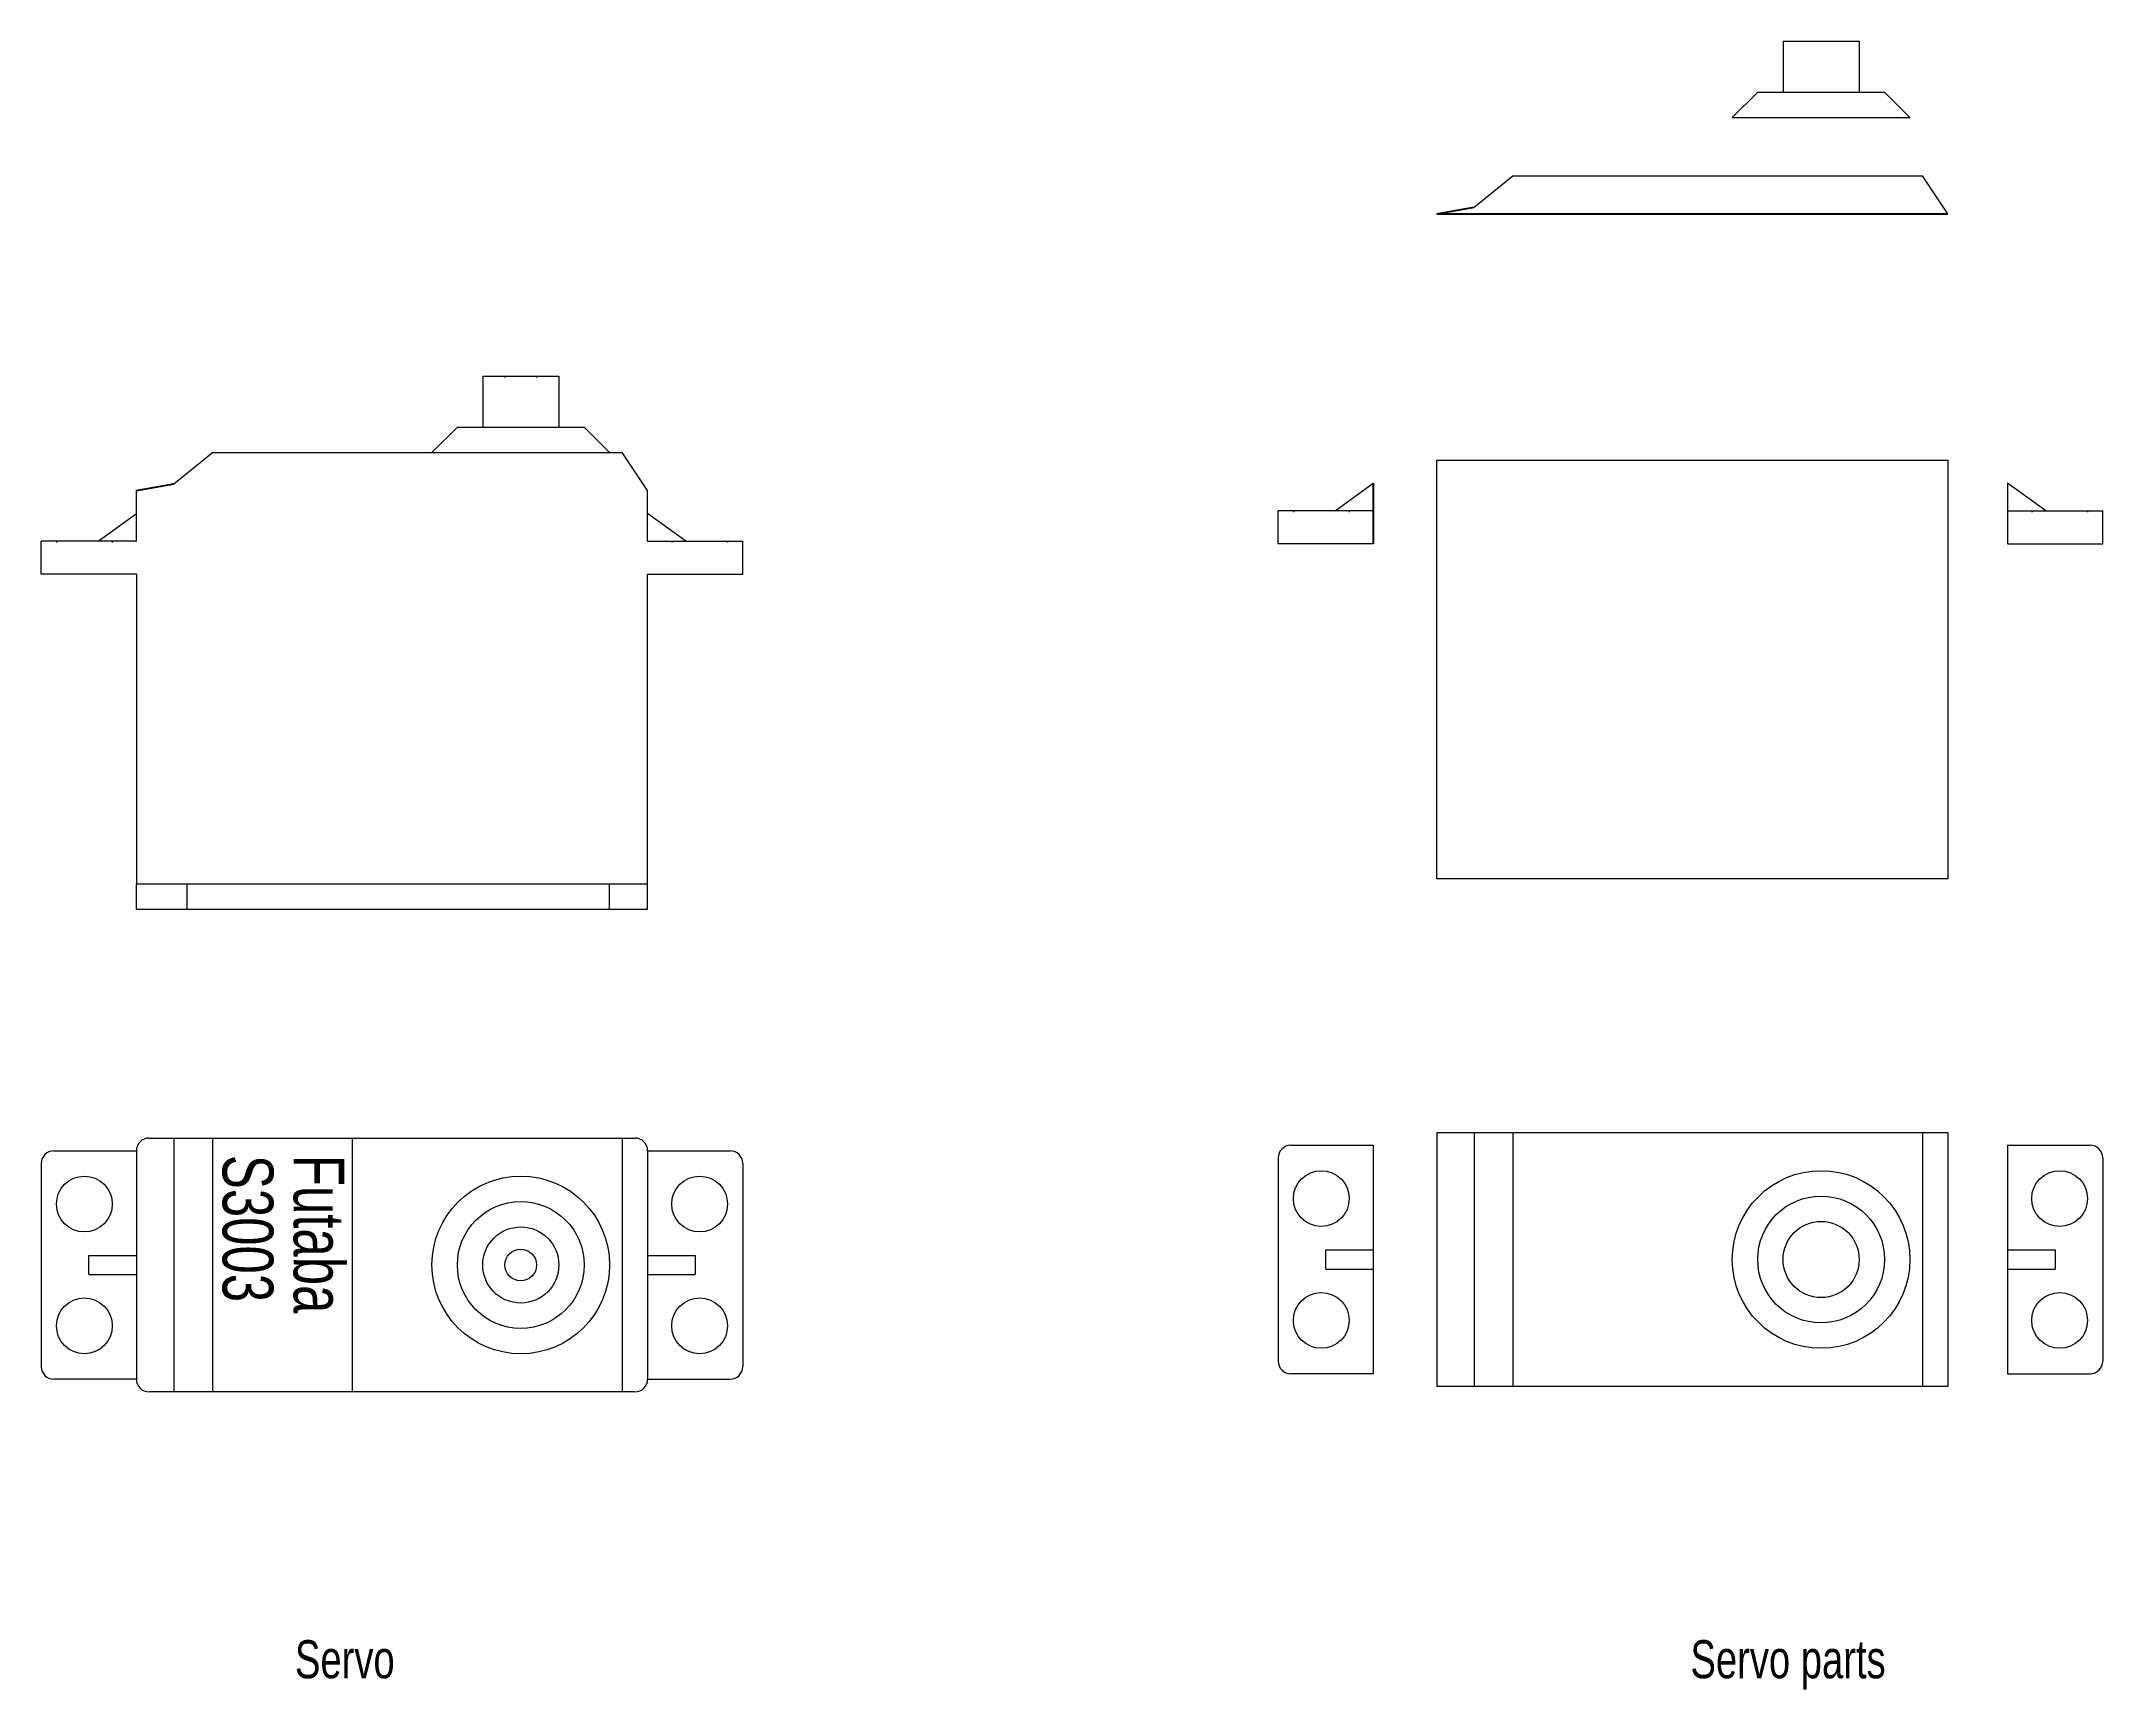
# Model space of a CAD drawing. Header units: millimetres. Extents: x 10 to 172, y -4 to 126.
import ezdxf

# ---------------------------------------------------------------- set-up
doc = ezdxf.new("R2010")
doc.units = ezdxf.units.MM
doc.linetypes.add('DOT', pattern=[6.35, 0, -6.35])
doc.layers.get('0').update_dxf_attribs({"linetype": 'CONTINUOUS'})
doc.layers.add('body', color=7, linetype='CONTINUOUS', lineweight=0)
doc.layers.add('text', color=7, linetype='CONTINUOUS', lineweight=0)
doc.styles.get("Standard").update_dxf_attribs({"font": 'txt', "width": 0.75})

msp = doc.modelspace()

# ---------------------------------------------------------------- linework, layer by layer
at = {"color": 7, "linetype": 'CONTINUOUS', "lineweight": 0}
for p, q in [((147.3, 126), (153.3, 126)), ((147.3, 126), (147.3, 122)), ((153.3, 126), (153.3, 122)), ((145.3, 122), (143.3, 120)), ((145.3, 122), (155.3, 122)), ((155.3, 122), (157.3, 120)), ((122.954351, 112.921356), (126, 115.4)), ((126, 115.4), (158.3, 115.4)), ((160.3, 112.4), (158.3, 115.4)), ((44.8, 99.6), (50.8, 99.6)), ((44.8, 99.6), (44.8, 95.6)), ((50.8, 99.6), (50.8, 95.6)), ((42.8, 95.6), (40.8, 93.6)), ((42.8, 95.6), (52.8, 95.6)), ((52.8, 95.6), (54.8, 93.6)), ((20.454351, 91.121356), (23.5, 93.6)), ((23.5, 93.6), (55.8, 93.6)), ((57.8, 90.6), (55.8, 93.6)), ((112, 89), (115, 91.179781)), ((168, 89), (165, 91.179781)), ((17.5, 86.6), (17.5, 90.6)), ((57.8, 86.6), (57.8, 90.6)), ((14.5, 86.6), (17.5, 88.779781)), ((60.8, 86.6), (57.8, 88.779781)), ((107.5, 86.4), (107.5, 89)), ((115, 89), (107.5, 89)), ((165, 89), (172.5, 89)), ((172.5, 86.4), (172.5, 89)), ((10, 84), (10, 86.6)), ((17.5, 86.6), (10, 86.6)), ((57.8, 86.6), (65.3, 86.6)), ((65.3, 84), (65.3, 86.6)), ((115, 86.4), (107.5, 86.4)), ((165, 86.4), (172.5, 86.4)), ((17.5, 84), (10, 84)), ((17.5, 84), (17.5, 59.6)), ((57.8, 59.6), (57.8, 84)), ((57.8, 84), (65.3, 84)), ((17.5, 57.6), (17.5, 59.6)), ((17.5, 59.6), (57.8, 59.6)), ((21.5, 57.6), (21.5, 59.6)), ((54.8, 57.6), (54.8, 59.6)), ((57.8, 57.6), (57.8, 59.6)), ((17.5, 57.6), (57.8, 57.6)), ((18.5, 39.569296), (56.8, 39.569296)), ((20.454351, 39.569296), (20.454351, 19.569296)), ((23.5, 39.569296), (23.5, 19.569296)), ((34.5, 39.569296), (34.5, 19.569296)), ((55.8, 39.569296), (55.8, 19.569296)), ((108.5, 39), (115, 39)), ((122.954351, 40), (122.954351, 20)), ((126, 40), (126, 20)), ((158.3, 40), (158.3, 20)), ((165, 39), (171.5, 39)), ((10, 37.569296), (10, 21.569296)), ((11, 38.569296), (17.5, 38.569296)), ((17.5, 38.569296), (17.5, 20.569296)), ((57.8, 38.569296), (64.3, 38.569296)), ((57.8, 38.569296), (57.8, 20.569296)), ((65.3, 37.569296), (65.3, 21.569296)), ((107.5, 38), (107.5, 22)), ((172.5, 38), (172.5, 22)), ((13.75, 28.819296), (13.75, 30.319296)), ((13.75, 30.319296), (17.5, 30.319296)), ((57.8, 30.319296), (61.55, 30.319296)), ((61.55, 30.319296), (61.55, 28.819296)), ((111.25, 29.25), (111.25, 30.75)), ((111.25, 30.75), (115, 30.75)), ((111.25, 29.25), (115, 29.25)), ((165, 30.75), (168.75, 30.75)), ((165, 29.25), (168.75, 29.25)), ((168.75, 30.75), (168.75, 29.25)), ((13.75, 28.819296), (17.5, 28.819296)), ((57.8, 28.819296), (61.55, 28.819296)), ((17.5, 20.569296), (11, 20.569296)), ((56.8, 19.569296), (18.5, 19.569296)), ((57.8, 20.569296), (64.3, 20.569296)), ((115, 21), (108.5, 21)), ((165, 21), (171.5, 21))]:
    msp.add_line(p, q, dxfattribs=at)
for p, q in [((120, 112.4), (122.954351, 112.921356)), ((120, 112.4), (120, 112.4)), ((120, 112.4), (160.3, 112.4)), ((17.5, 90.6), (20.454351, 91.121356)), ((115, 91.179781), (115, 89)), ((115, 89), (115, 89)), ((115, 89), (115, 86.4)), ((115, 86.4), (115, 86.4)), ((115, 86.4), (115, 86.4)), ((115, 86.4), (115, 86.4))]:
    msp.add_line(p, q)
at = {"color": 7, "linetype": 'DOT', "lineweight": 0}
for p, q in [((46.55, 99.6), (46.55, 93.6)), ((49.05, 99.6), (49.05, 93.6)), ((108.7, 89), (108.7, 86.4)), ((113.1, 89), (113.1, 86.4)), ((166.9, 89), (166.9, 86.4)), ((171.3, 89), (171.3, 86.4)), ((11.2, 86.6), (11.2, 84)), ((15.6, 86.6), (15.6, 84)), ((59.7, 86.6), (59.7, 84)), ((64.1, 86.6), (64.1, 84))]:
    msp.add_line(p, q, dxfattribs=at)
at = {"color": 7, "linetype": 'CONTINUOUS', "lineweight": 0}
for centre, radius in [((13.4, 34.369296), 2.2), ((47.8, 29.569296), 7), ((61.9, 34.369296), 2.2), ((110.9, 34.8), 2.2), ((150.3, 30), 7), ((169.1, 34.8), 2.2), ((47.8, 29.569296), 5), ((150.3, 30), 5), ((47.8, 29.569296), 3), ((150.3, 30), 3), ((47.8, 29.569296), 1.25), ((13.4, 24.769296), 2.2), ((61.9, 24.769296), 2.2), ((110.9, 25.2), 2.2), ((169.1, 25.2), 2.2)]:
    msp.add_circle(centre, radius, dxfattribs=at)
for centre, start, end in [((18.5, 38.569296), 90, 180), ((56.8, 38.569296), 0, 90), ((108.5, 38), 90, 180), ((171.5, 38), 0, 90), ((11, 37.569296), 90, 180), ((64.3, 37.569296), 0, 90), ((11, 21.569296), 180, 270), ((64.3, 21.569296), 270, 0), ((108.5, 22), 180, 270), ((171.5, 22), 270, 0), ((18.5, 20.569296), 180, 270), ((56.8, 20.569296), 270, 0)]:
    msp.add_arc(centre, 1, start, end, dxfattribs=at)
at = {"layer": 'body'}
for p, q in [((143.3, 120), (143.3, 120)), ((143.3, 120), (143.3, 120)), ((143.3, 120), (157.3, 120)), ((120, 60), (120, 93)), ((120, 93), (160.3, 93)), ((160.3, 93), (160.3, 60)), ((165, 91.179781), (165, 89)), ((165, 89), (165, 86.4)), ((165, 86.4), (165, 86.4)), ((160.3, 60), (120, 60)), ((115, 39), (115, 21)), ((165, 39), (165, 21)), ((115, 21), (115, 21))]:
    msp.add_line(p, q, dxfattribs=at)
at = {"layer": 'body', "color": 7, "linetype": 'CONTINUOUS', "lineweight": 0}
for p, q in [((120, 40), (120, 20)), ((120, 40), (160.3, 40)), ((160.3, 40), (160.3, 20)), ((160.3, 20), (120, 20))]:
    msp.add_line(p, q, dxfattribs=at)

# ---------------------------------------------------------------- texts
at = {"color": 7, "linetype": 'CONTINUOUS', "lineweight": 0, "char_height": 4, "width": 100, "attachment_point": 7, "rotation": 270}
for s, insert in [('S3003', (24.24179, 38.242142)), ('Futaba', (29.84179, 38.242142))]:
    msp.add_mtext(s, dxfattribs=dict(at, insert=insert))
at = {"layer": 'text', "char_height": 3, "width": 100, "attachment_point": 1}
for s, insert in [('Servo', (30, 0)), ('Servo\\~parts', (140, 0))]:
    msp.add_mtext(s, dxfattribs=dict(at, insert=insert))

doc.saveas('drawing.dxf')
